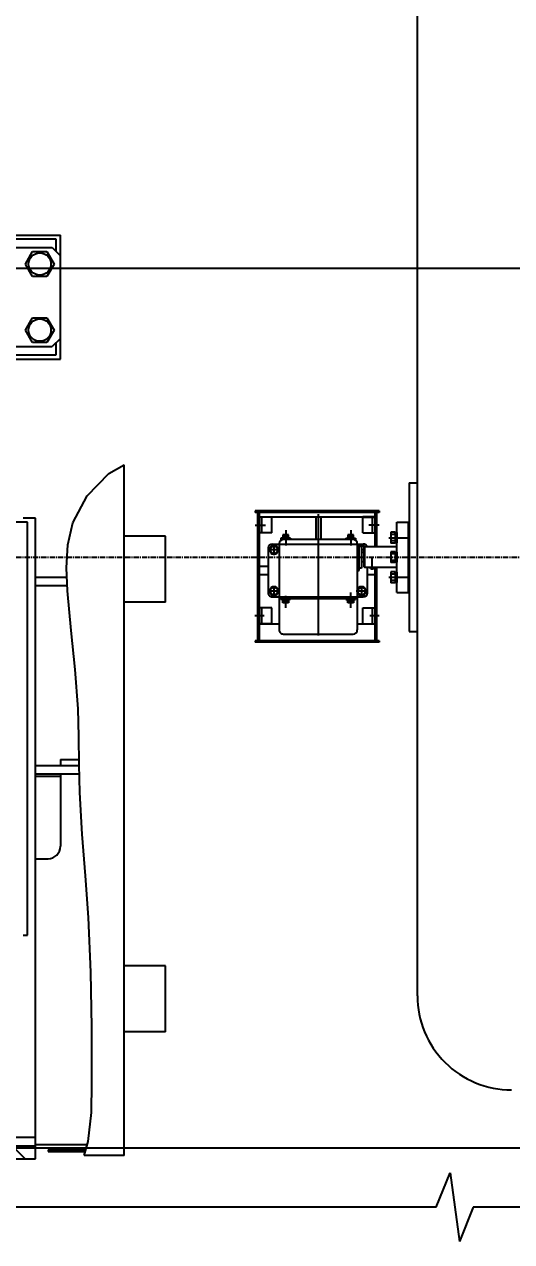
# Model space of a CAD drawing. Header units: millimetres. Extents: x 467 to 39028, y -12467 to 24298.
# Drawn here: x 17129 to 17719, y 1965 to 3439 of the extents above; entities that cross this region are included whole.
import ezdxf

# ---------------------------------------------------------------- set-up
doc = ezdxf.new("R2010")
doc.units = ezdxf.units.MM
doc.linetypes.add('CENTER', pattern=[50.8, 31.75, -6.35, 6.35, -6.35])
for name, color, linetype in [('Bord', 1, 'Continuous'), ('Cen', 5, 'CENTER'), ('Dim', 7, 'Continuous'), ('Red', 1, 'Continuous')]:
    doc.layers.add(name, color=color, linetype=linetype)
doc.styles.add('Style1', font='romans.shx', dxfattribs={"width": 0.8})
doc.dimstyles.new('LIN_15', dxfattribs={"dimscale": 15, "dimtxt": 3, "dimasz": 3, "dimexe": 1.5, "dimexo": 0, "dimgap": 1, "dimtad": 1, "dimdec": 1, "dimzin": 12, "dimtxsty": 'Style1', "dimcen": 0, "dimclrt": 3, "dimadec": 0, "dimazin": 0, "dimtfac": 1, "dimtdec": 1, "dimtmove": 0, "dimatfit": 3, "dimfxl": 1, "dimtolj": 1, "dimtzin": 12, "dimarcsym": 0})

# ---------------------------------------------------------------- blocks, each defined once
blk = doc.blocks.new('A0C0001')
at = {"ltscale": 0.48}
for p, q in [((-5, 2.2), (-5, -2.2)), ((-0.6, 5.4), (-4.4, 3.2)), ((4.4, 3.2), (0.6, 5.4)), ((5, -2.2), (5, 2.2)), ((-4.4, -3.2), (-0.6, -5.4)), ((0.6, -5.4), (4.4, -3.2))]:
    blk.add_line(p, q, dxfattribs=at)
blk.add_circle((0, 0), 4.5, dxfattribs=at)
for start, end in [(143.4466, 156.5534), (83.4466, 96.5534), (23.4466, 36.5534), (203.4466, 216.5534), (263.4466, 276.5534), (323.4466, 336.5534)]:
    blk.add_arc((0, 0), 5.45, start, end, dxfattribs=at)
blk = doc.blocks.new('*D87')
at = {"layer": 'Defpoints', "color": 0, "transparency": 16777216}
for p in [(15158, 3413.1), (18637.8, 3390.1), (18637.8, 3143.3)]:
    blk.add_point(p, dxfattribs=at)
at = {"layer": 'Dim', "color": 0, "lineweight": -2, "transparency": 16777216}
for p, q in [((15158, 3413.1), (15158, 3120.8)), ((18637.8, 3390.1), (18637.8, 3120.8)), ((15203, 3143.3), (18592.8, 3143.3))]:
    blk.add_line(p, q, dxfattribs=at)
at = {"layer": 'Dim', "color": 0, "transparency": 16777216}
for points in [[(15203, 3150.8), (15203, 3135.8), (15158, 3143.3)], [(18592.8, 3150.8), (18592.8, 3135.8), (18637.8, 3143.3)]]:
    blk.add_solid(points, dxfattribs=at)
at = {"layer": 'Dim', "color": 3, "transparency": 16777216, "insert": (16448.9, 3180.8), "char_height": 45, "attachment_point": 5, "style": 'Style1'}
blk.add_mtext('3480', dxfattribs=at)
blk = doc.blocks.new('ZNAK30')
at = {"layer": 'Bord'}
for p, q in [((0, 0), (1.121, 2.783)), ((1.121, 2.783), (1.879, -2.783)), ((3, 0), (1.879, -2.783))]:
    blk.add_line(p, q, dxfattribs=at)

msp = doc.modelspace()

# ---------------------------------------------------------------- hatches: boundary and pattern name
at = {"layer": 'Bord'}
h = msp.add_hatch(dxfattribs=at)
h.set_pattern_fill('ANSI31', color=256, scale=25, angle=629.999516, style=0, pattern_type=2)
h.set_pattern_definition([(314.9995, (16897.895, 2930.008), (16.64566, 16.6454), [])])
h.paths.add_polyline_path([(17142.887, 2065.006), (17031.637, 2065.007), (17031.638, 2081.007), (17142.888, 2081.006)])
h.paths.add_polyline_path([(17019.137, 2065.007), (16932.887, 2065.008), (16932.888, 2081.008), (17019.138, 2081.007)])
h.paths.add_polyline_path([(16862.887, 2065.009), (16776.637, 2065.009), (16776.638, 2081.009), (16862.888, 2081.009)])
h.paths.add_polyline_path([(16764.137, 2065.009), (16652.887, 2065.01), (16652.888, 2081.01), (16764.138, 2081.009)])
h = msp.add_hatch(dxfattribs=at)
h.set_pattern_fill('ANSI31', color=256, scale=25, angle=629.999516, style=0, pattern_type=2)
h.set_pattern_definition([(314.9995, (16897.895, 2930.01), (24.7246, 24.7242), [])])
edge = h.paths.add_edge_path()
edge.add_line((17157.888, 2076.006), (17204.482, 2076.006))
edge.add_arc((17046.685, 2115.072), 162.561, 345.367217, 346.094574)
edge.add_line((17203.974, 2074.006), (17157.888, 2074.006))
edge.add_line((17157.888, 2074.006), (17157.888, 2076.006))
edge = h.paths.add_edge_path()
edge.add_line((16601.771, 2076.011), (16637.888, 2076.01))
edge.add_line((16637.888, 2076.01), (16637.888, 2074.01))
edge.add_line((16637.888, 2074.01), (16602.48, 2074.011))
edge.add_arc((16788.637, 2141.201), 197.911, 199.231758, 199.846148)

# ---------------------------------------------------------------- linework, layer by layer
for p, q in [((17604.889, 2262.502), (17604.903, 3939.502)), ((16920.397, 3183.508), (17172.897, 3183.506)), ((17172.896, 3033.506), (17172.897, 3183.506)), ((17167.897, 3178.506), (17117.897, 3178.506)), ((17167.897, 3163.506), (17167.897, 3178.506)), ((17062.897, 3168.507), (17162.897, 3168.506)), ((17130.576, 3148.506), (17139.237, 3163.506)), ((17139.237, 3163.506), (17156.557, 3163.506)), ((17156.557, 3163.506), (17165.217, 3148.506)), ((17162.897, 3168.506), (17172.897, 3158.506)), ((17139.236, 3133.506), (17130.576, 3148.506)), ((17165.217, 3148.506), (17156.557, 3133.506)), ((17156.557, 3133.506), (17139.236, 3133.506)), ((17130.575, 3068.506), (17139.236, 3083.506)), ((17139.236, 3083.506), (17156.556, 3083.506)), ((17156.556, 3083.506), (17165.216, 3068.506)), ((17139.236, 3053.506), (17130.575, 3068.506)), ((17165.216, 3068.506), (17156.556, 3053.506)), ((17156.556, 3053.506), (17139.236, 3053.506)), ((17172.896, 3058.506), (17162.896, 3048.506)), ((17167.896, 3038.506), (17167.896, 3053.506)), ((17062.896, 3048.507), (17162.896, 3048.506)), ((17117.896, 3038.506), (17167.896, 3038.506)), ((16952.896, 3033.508), (17172.896, 3033.506)), ((17231.444, 2895.002), (17249.895, 2905.286)), ((17249.894, 2819.005), (17249.895, 2905.286)), ((17205.277, 2867.914), (17231.444, 2895.002)), ((17594.894, 2883.502), (17594.893, 2766.002)), ((17594.894, 2883.502), (17604.894, 2883.502)), ((17187.931, 2835.107), (17205.277, 2867.914)), ((17558.623, 2849.503), (17408.623, 2849.504)), ((17408.623, 2849.504), (17408.623, 2847.504)), ((17558.623, 2847.503), (17408.623, 2847.504)), ((17411.622, 2692.504), (17411.623, 2847.504)), ((17413.622, 2692.504), (17413.623, 2847.504)), ((17484.894, 2845.594), (17484.893, 2698.882)), ((17553.623, 2806.003), (17553.623, 2847.503)), ((17555.623, 2806.003), (17555.623, 2847.503)), ((17558.623, 2849.503), (17558.623, 2847.503)), ((17132.894, 2836.006), (17114.894, 2836.006)), ((17142.894, 2841.006), (17127.894, 2841.006)), ((17132.89, 2336.006), (17132.894, 2836.006)), ((17142.887, 2065.006), (17142.894, 2841.006)), ((17181.806, 2808.359), (17187.931, 2835.107)), ((17408.623, 2832.504), (17421.045, 2832.504)), ((17413.622, 2712.504), (17413.623, 2842.504)), ((17413.623, 2842.504), (17553.623, 2842.503)), ((17428.623, 2842.104), (17413.623, 2842.104)), ((17416.623, 2822.904), (17416.623, 2842.104)), ((17428.623, 2822.904), (17428.623, 2842.104)), ((17481.894, 2842.503), (17481.894, 2814.966)), ((17487.894, 2842.503), (17487.894, 2814.966)), ((17553.623, 2842.503), (17538.623, 2842.503)), ((17538.623, 2822.903), (17538.623, 2842.103)), ((17538.623, 2842.103), (17553.623, 2842.103)), ((17558.623, 2832.503), (17546.201, 2832.503)), ((17550.623, 2822.903), (17550.623, 2842.103)), ((17579.893, 2751.002), (17579.894, 2836.002)), ((17579.894, 2836.002), (17593.894, 2836.002)), ((17593.893, 2766.002), (17593.894, 2836.002)), ((17593.894, 2793.502), (17593.894, 2836.002)), ((17593.894, 2831.002), (17594.894, 2831.002)), ((17249.893, 2739.005), (17249.894, 2819.005)), ((17299.894, 2819.005), (17249.894, 2819.005)), ((17299.893, 2739.005), (17299.894, 2819.005)), ((17428.623, 2822.904), (17413.623, 2822.904)), ((17451.211, 2816.504), (17439.746, 2816.504)), ((17439.746, 2816.504), (17439.746, 2814.191)), ((17444.929, 2820.504), (17441.979, 2820.504)), ((17441.979, 2820.504), (17441.979, 2817.704)), ((17441.979, 2817.704), (17448.979, 2817.704)), ((17448.729, 2817.704), (17442.229, 2817.704)), ((17442.229, 2817.704), (17442.229, 2816.504)), ((17442.229, 2816.504), (17448.729, 2816.504)), ((17527.158, 2814.966), (17442.629, 2814.966)), ((17446.144, 2816.504), (17444.738, 2817.704)), ((17444.929, 2819.104), (17444.929, 2820.504)), ((17446.029, 2819.104), (17444.929, 2819.104)), ((17445.479, 2826.372), (17445.478, 2807.837)), ((17446.029, 2820.504), (17446.029, 2819.104)), ((17448.979, 2820.504), (17446.029, 2820.504)), ((17448.729, 2816.504), (17448.729, 2817.704)), ((17448.979, 2817.704), (17448.979, 2820.504)), ((17451.211, 2816.504), (17451.211, 2814.966)), ((17518.368, 2816.503), (17518.368, 2814.966)), ((17518.368, 2816.503), (17529.833, 2816.503)), ((17523.55, 2820.503), (17520.6, 2820.503)), ((17520.6, 2820.503), (17520.6, 2817.703)), ((17520.6, 2817.703), (17527.6, 2817.703)), ((17527.35, 2817.703), (17520.85, 2817.703)), ((17520.85, 2817.703), (17520.85, 2816.503)), ((17520.85, 2816.503), (17527.35, 2816.503)), ((17524.766, 2816.503), (17523.36, 2817.703)), ((17523.55, 2819.103), (17523.55, 2820.503)), ((17524.65, 2819.103), (17523.55, 2819.103)), ((17524.1, 2826.371), (17524.1, 2807.837)), ((17527.6, 2820.503), (17524.65, 2820.503)), ((17524.65, 2820.503), (17524.65, 2819.103)), ((17527.35, 2816.503), (17527.35, 2817.703)), ((17527.6, 2817.703), (17527.6, 2820.503)), ((17529.833, 2816.503), (17529.833, 2814.19)), ((17538.623, 2822.903), (17553.623, 2822.903)), ((17570.387, 2817.206), (17593.894, 2817.206)), ((17572.894, 2823.756), (17572.894, 2810.656)), ((17577.894, 2823.756), (17572.894, 2823.756)), ((17577.894, 2821.206), (17572.894, 2821.206)), ((17577.894, 2821.206), (17577.894, 2823.756)), ((17577.894, 2823.306), (17577.894, 2811.106)), ((17577.894, 2823.306), (17579.894, 2823.306)), ((17579.894, 2819.222), (17577.894, 2815.544)), ((17579.894, 2823.306), (17579.894, 2811.106)), ((17180.354, 2780.815), (17181.806, 2808.359)), ((17424.294, 2804.504), (17424.294, 2750.504)), ((17437.794, 2802.504), (17424.794, 2802.504)), ((17429.294, 2809.504), (17539.294, 2809.503)), ((17431.294, 2809.004), (17431.294, 2796.004)), ((17437.629, 2809.967), (17437.628, 2705.504)), ((17532.158, 2809.966), (17532.157, 2705.503)), ((17534.516, 2777.503), (17534.516, 2809.503)), ((17537.028, 2806.526), (17534.516, 2806.526)), ((17539.463, 2807.503), (17535.126, 2807.503)), ((17537.028, 2806.526), (17537.028, 2780.48)), ((17540.226, 2802.503), (17537.028, 2802.503)), ((17537.294, 2807.977), (17537.294, 2799.247)), ((17540.226, 2805.003), (17540.225, 2782.003)), ((17540.226, 2805.003), (17541.226, 2806.003)), ((17541.112, 2805.89), (17540.54, 2806.881)), ((17541.225, 2781.003), (17541.226, 2806.003)), ((17579.894, 2806.002), (17541.226, 2806.003)), ((17577.894, 2813.206), (17572.894, 2813.206)), ((17577.894, 2810.656), (17572.894, 2810.656)), ((17577.894, 2813.206), (17577.894, 2810.656)), ((17579.894, 2811.106), (17577.894, 2811.106)), ((17540.226, 2799.247), (17537.028, 2799.247)), ((17540.225, 2787.759), (17537.028, 2787.759)), ((17550.225, 2778.247), (17550.226, 2792.665)), ((17577.894, 2800.053), (17572.894, 2800.053)), ((17572.894, 2800.053), (17572.894, 2786.953)), ((17577.894, 2797.503), (17572.894, 2797.503)), ((17577.894, 2789.503), (17572.894, 2789.503)), ((17577.894, 2786.953), (17572.894, 2786.953)), ((17577.894, 2797.503), (17577.894, 2800.053)), ((17577.894, 2799.603), (17579.894, 2799.602)), ((17577.894, 2799.603), (17577.894, 2787.403)), ((17579.894, 2795.518), (17577.894, 2791.841)), ((17577.894, 2789.503), (17577.894, 2786.953)), ((17579.894, 2787.402), (17577.894, 2787.403)), ((17579.894, 2799.602), (17579.894, 2787.402)), ((17593.893, 2770.002), (17593.894, 2793.502)), ((17593.893, 2770.002), (17593.894, 2793.502)), ((17181.616, 2753.021), (17180.354, 2780.815)), ((17413.622, 2782.504), (17424.294, 2782.504)), ((17413.622, 2772.504), (17424.294, 2772.504)), ((17532.158, 2777.503), (17534.516, 2777.503)), ((17537.028, 2780.48), (17534.516, 2780.48)), ((17540.225, 2782.003), (17541.225, 2781.003)), ((17579.894, 2781.002), (17541.225, 2781.003)), ((17544.294, 2750.503), (17544.294, 2781.003)), ((17544.294, 2772.503), (17553.622, 2772.503)), ((17547.225, 2780.803), (17547.225, 2781.003)), ((17548.025, 2780.003), (17547.225, 2780.803)), ((17548.025, 2780.003), (17549.625, 2780.003)), ((17549.625, 2780.003), (17549.625, 2781.003)), ((17550.825, 2780.003), (17550.825, 2781.003)), ((17550.825, 2780.003), (17552.425, 2780.003)), ((17552.425, 2780.003), (17553.225, 2780.803)), ((17553.225, 2780.803), (17553.225, 2781.003)), ((17553.622, 2692.503), (17553.622, 2781.003)), ((17555.622, 2692.503), (17555.622, 2781.003)), ((17577.893, 2775.756), (17572.893, 2775.756)), ((17572.893, 2775.756), (17572.893, 2762.656)), ((17577.893, 2773.206), (17572.893, 2773.206)), ((17577.893, 2773.206), (17577.893, 2775.756)), ((17577.893, 2775.306), (17579.893, 2775.306)), ((17577.893, 2775.306), (17577.893, 2763.106)), ((17579.893, 2771.222), (17577.893, 2767.544)), ((17579.893, 2775.306), (17579.893, 2763.106)), ((17180.89, 2769.006), (17142.893, 2769.006)), ((17181.344, 2759.006), (17142.893, 2759.006)), ((17431.294, 2759.004), (17431.294, 2746.004)), ((17534.048, 2756.881), (17532.158, 2753.607)), ((17539.462, 2757.503), (17535.125, 2757.503)), ((17537.294, 2759.003), (17537.294, 2746.003)), ((17542.708, 2753.125), (17540.54, 2756.881)), ((17570.387, 2769.206), (17593.893, 2769.206)), ((17577.893, 2765.206), (17572.893, 2765.206)), ((17577.893, 2762.656), (17572.893, 2762.656)), ((17577.893, 2765.206), (17577.893, 2762.656)), ((17579.893, 2763.106), (17577.893, 2763.106)), ((17593.893, 2751.002), (17593.893, 2766.002)), ((17594.893, 2766.002), (17594.893, 2703.502)), ((17185.901, 2704.988), (17181.616, 2753.021)), ((17437.794, 2752.504), (17424.794, 2752.504)), ((17429.294, 2745.504), (17539.294, 2745.503)), ((17437.629, 2743.748), (17484.294, 2743.748)), ((17439.745, 2742.211), (17439.745, 2743.748)), ((17451.21, 2742.211), (17439.745, 2742.211)), ((17442.228, 2742.211), (17448.728, 2742.211)), ((17442.228, 2741.011), (17442.228, 2742.211)), ((17444.812, 2742.211), (17446.218, 2741.011)), ((17445.478, 2732.343), (17445.478, 2746.798)), ((17448.728, 2742.211), (17448.728, 2741.011)), ((17451.21, 2742.211), (17451.21, 2743.748)), ((17484.294, 2743.748), (17532.158, 2743.747)), ((17518.367, 2742.21), (17518.367, 2743.748)), ((17518.367, 2742.21), (17529.832, 2742.21)), ((17520.85, 2742.21), (17527.35, 2742.21)), ((17520.85, 2741.01), (17520.85, 2742.21)), ((17523.434, 2742.21), (17524.84, 2741.01)), ((17524.1, 2732.342), (17524.1, 2750.877)), ((17527.35, 2742.21), (17527.35, 2741.01)), ((17529.832, 2742.21), (17529.832, 2743.747)), ((17543.794, 2752.503), (17530.794, 2752.503)), ((17532.158, 2751.399), (17534.048, 2748.125)), ((17535.125, 2747.503), (17539.462, 2747.503)), ((17540.54, 2748.125), (17542.708, 2751.881)), ((17542.708, 2753.125), (17542.708, 2751.881)), ((17579.893, 2751.002), (17593.893, 2751.002)), ((17593.893, 2756.002), (17594.893, 2756.002)), ((17249.889, 2299.005), (17249.893, 2739.005)), ((17299.893, 2739.005), (17249.893, 2739.005)), ((17428.622, 2732.104), (17413.622, 2732.104)), ((17416.622, 2712.904), (17416.622, 2732.104)), ((17428.622, 2712.904), (17428.622, 2732.104)), ((17441.978, 2741.011), (17448.978, 2741.011)), ((17441.978, 2738.211), (17441.978, 2741.011)), ((17444.928, 2738.211), (17441.978, 2738.211)), ((17448.728, 2741.011), (17442.228, 2741.011)), ((17446.028, 2739.611), (17444.928, 2739.611)), ((17444.928, 2739.611), (17444.928, 2738.211)), ((17446.028, 2738.211), (17446.028, 2739.611)), ((17448.978, 2738.211), (17446.028, 2738.211)), ((17448.978, 2741.011), (17448.978, 2738.211)), ((17520.6, 2741.01), (17527.6, 2741.01)), ((17520.6, 2738.21), (17520.6, 2741.01)), ((17523.55, 2738.21), (17520.6, 2738.21)), ((17527.35, 2741.01), (17520.85, 2741.01)), ((17523.55, 2739.61), (17523.55, 2738.21)), ((17524.65, 2739.61), (17523.55, 2739.61)), ((17524.65, 2738.21), (17524.65, 2739.61)), ((17527.6, 2738.21), (17524.65, 2738.21)), ((17527.6, 2741.01), (17527.6, 2738.21)), ((17538.622, 2712.903), (17538.622, 2732.103)), ((17538.622, 2732.103), (17553.622, 2732.103)), ((17550.622, 2712.903), (17550.622, 2732.103)), ((17419.511, 2722.504), (17408.328, 2722.504)), ((17428.622, 2712.904), (17413.622, 2712.904)), ((17437.628, 2712.504), (17413.622, 2712.504)), ((17553.622, 2712.503), (17532.158, 2712.503)), ((17538.622, 2712.903), (17553.622, 2712.903)), ((17558.622, 2722.503), (17547.438, 2722.503)), ((17190.704, 2657.423), (17185.901, 2704.988)), ((17442.628, 2700.504), (17527.157, 2700.503)), ((17594.893, 2703.502), (17604.893, 2703.502)), ((17558.622, 2692.503), (17408.622, 2692.504)), ((17408.622, 2692.504), (17408.622, 2690.504)), ((17558.622, 2690.503), (17408.622, 2690.504)), ((17558.622, 2692.503), (17558.622, 2690.503)), ((17194.243, 2609.897), (17190.704, 2657.423)), ((17195.263, 2576.305), (17194.243, 2609.897)), ((17195.668, 2542.601), (17195.263, 2576.305)), ((17195.7, 2541.006), (17142.892, 2541.006)), ((17172.892, 2548.506), (17195.597, 2548.506)), ((17172.892, 2548.506), (17172.892, 2541.006)), ((17196.347, 2508.869), (17195.668, 2542.601)), ((17195.901, 2531.006), (17142.891, 2531.006)), ((17142.891, 2528.506), (17172.891, 2528.506)), ((17172.891, 2531.006), (17172.891, 2443.506)), ((17199.104, 2458.235), (17196.347, 2508.869)), ((17203.084, 2407.719), (17199.104, 2458.235)), ((17142.891, 2428.506), (17157.891, 2428.506)), ((17206.869, 2357.326), (17203.084, 2407.719)), ((17209.861, 2291.09), (17206.869, 2357.326)), ((17127.89, 2336.006), (17132.89, 2336.006)), ((17210.964, 2224.597), (17209.861, 2291.09)), ((17299.889, 2299.005), (17249.889, 2299.005)), ((17249.889, 2219.005), (17249.889, 2299.005)), ((17299.889, 2219.005), (17299.889, 2299.005)), ((17211.077, 2157.373), (17210.964, 2224.597)), ((17249.888, 2069.005), (17249.889, 2219.005)), ((17299.889, 2219.005), (17249.889, 2219.005)), ((17210.484, 2121.365), (17211.077, 2157.373)), ((17206.646, 2085.968), (17210.484, 2121.365)), ((17031.638, 2081.007), (17142.888, 2081.006)), ((17142.888, 2091.006), (17037.888, 2091.007)), ((17087.874, 2078.507), (17277.887, 2078.505)), ((17142.888, 2082.506), (17205.592, 2082.506)), ((17142.888, 2078.506), (17204.374, 2078.506)), ((17201.481, 2069.006), (17206.646, 2085.968)), ((16652.887, 2065.01), (17142.887, 2065.006)), ((17157.888, 2076.006), (17203.612, 2076.006)), ((17157.888, 2076.006), (17157.888, 2074.006)), ((17157.888, 2074.006), (17203.003, 2074.006)), ((17249.888, 2069.005), (17201.481, 2069.006))]:
    msp.add_line(p, q, dxfattribs=at)
at = {"layer": 'Bord', "ltscale": 30}
for p, q in [((17627.522, 2006.628), (16765.928, 2006.628)), ((18734.001, 2006.628), (17672.522, 2006.628))]:
    msp.add_line(p, q, dxfattribs=at)
at = {"layer": 'Bord'}
for centre, radius in [((17147.897, 3148.506), 13.5), ((17147.896, 3068.506), 13.5), ((17537.294, 2752.503), 4.5)]:
    msp.add_circle(centre, radius, dxfattribs=at)
for centre, radius, start, end in [((17442.629, 2809.966), 5, 89.999516, 179.999516), ((17429.294, 2804.504), 5, 89.999516, 179.999516), ((17527.158, 2809.966), 5, 359.999516, 89.999516), ((17537.294, 2802.503), 5.45, 113.446134, 120.643049), ((17537.294, 2802.503), 4.5, 41.11275, 116.618482), ((17539.294, 2804.503), 5, 17.457119, 89.999516), ((17537.294, 2802.503), 5.45, 53.446134, 66.552899), ((17537.294, 2752.503), 5.45, 113.446134, 126.552899), ((17537.294, 2752.503), 5.45, 53.446134, 66.552899), ((17429.294, 2750.504), 5, 179.999516, 269.999516), ((17537.294, 2752.503), 5.45, 233.446134, 246.552899), ((17539.294, 2750.503), 5, 269.999516, 359.999516), ((17537.294, 2752.503), 5.45, 293.446134, 306.552899), ((17442.628, 2705.504), 5, 179.999516, 269.999516), ((17527.157, 2705.503), 5, 269.999516, 359.999516), ((17157.891, 2443.506), 15, 269.999516, 359.999516), ((17718.889, 2262.501), 114, 179.999516, 269.999516)]:
    msp.add_arc(centre, radius, start, end, dxfattribs=at)
at = {"layer": 'Cen', "ltscale": 0.2}
msp.add_line((15005.951, 2793.524), (18918.558, 2793.491), dxfattribs=at)
at = {"layer": 'Red'}
msp.add_line((17277.887, 2078.505), (18489.888, 2078.495), dxfattribs=at)

# ---------------------------------------------------------------- block references
at = {"layer": 'Bord', "rotation": 269.99951629239445}
for p in [(17431.294, 2802.504), (17431.294, 2752.504)]:
    msp.add_blockref('A0C0001', p, dxfattribs=at)
at = {"layer": 'Dim', "xscale": 15, "yscale": 15, "zscale": 15}
msp.add_blockref('ZNAK30', (17627.522, 2006.628), dxfattribs=at)

# ---------------------------------------------------------------- dimensions: what is measured, and where the dimension line sits
at = {"layer": 'Dim'}
dim = msp.add_linear_dim(base=(18637.844, 3143.339), p1=(15157.96, 3413.131), p2=(18637.844, 3390.104), text='3480', dimstyle='LIN_15', override={"dimtp": 0.1, "dimtm": 0.1, "dimtfac": 0.71, "dimtdec": 2, "dimtolj": 0, "dimtzin": 8}, dxfattribs=at)
dim.commit()
dim.dimension.update_dxf_attribs({"geometry": '*D87', "text_midpoint": (16448.863, 3143.339), "dimtype": 160})

doc.saveas('drawing.dxf')
